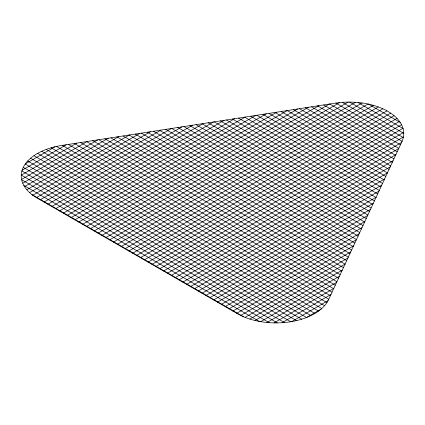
<?xml version="1.0" encoding="UTF-8"?>
<svg xmlns="http://www.w3.org/2000/svg" width="425" height="425" viewBox="0 0 425 425"><rect width="100%" height="100%" fill="white"/><g stroke="black" fill="none" stroke-linecap="round" stroke-linejoin="round"><path stroke-width="0.64" d="M25.303 163.933L55.075 146.747M22.121 170.223L66.226 144.76M21.25 175.174L76.75 143.129M21.59 179.43L87.279 141.498M22.743 183.212L97.808 139.873M24.528 186.628L108.338 138.242M26.833 189.747L118.862 136.616M29.596 192.605L129.391 134.985M32.773 195.218L139.921 133.36M36.348 197.604L150.445 131.729M40.189 199.835L160.974 130.098M44.046 202.061L171.503 128.472M47.898 204.287L182.033 126.841M51.749 206.508L192.557 125.216M55.606 208.733L203.086 123.585M59.458 210.959L213.616 121.959M63.309 213.185L224.14 120.328M67.166 215.406L234.669 118.703M71.017 217.632L245.198 117.072M74.869 219.858L255.728 115.441M78.726 222.084L266.252 113.815M82.578 224.31L276.781 112.184M86.429 226.53L287.311 110.558M90.286 228.756L297.835 108.927M94.137 230.982L308.364 107.302M97.994 233.208L318.893 105.671M101.846 235.434L329.423 104.04M105.698 237.655L339.671 102.574M109.554 239.881L348.218 102.09M113.406 242.107L355.566 102.297M117.257 244.333L362.105 102.972M121.114 246.553L368.018 104.008M124.966 248.779L373.41 105.342M128.817 251.005L378.346 106.941M132.674 253.231L382.867 108.779M136.526 255.457L386.994 110.851M140.377 257.678L390.734 113.14M144.234 259.903L394.081 115.653M148.086 262.129L397.024 118.405M151.943 264.355L399.532 121.407M155.794 266.576L401.551 124.695M159.646 268.802L402.99 128.308M163.503 271.028L403.713 132.345M167.354 273.254L403.431 136.956M171.206 275.48L401.513 142.513M175.063 277.7L398.692 148.591M178.914 279.926L395.872 154.668M182.766 282.152L393.051 160.746M186.623 284.378L390.23 166.823M190.474 286.599L387.409 172.901M194.326 288.825L384.588 178.983M198.183 291.051L381.767 185.061M202.034 293.277L378.946 191.138M205.891 295.502L376.125 197.216M209.743 297.723L373.304 203.293M213.594 299.949L370.483 209.371M217.451 302.175L367.662 215.448M221.303 304.401L364.841 221.531M225.154 306.627L362.02 227.609M229.011 308.848L359.199 233.686M232.863 311.073L356.378 239.764M236.714 313.299L353.558 245.841M240.699 315.451L350.737 251.919M245.066 317.379L347.916 257.996M249.836 319.074L345.095 264.074M255.042 320.514L342.274 270.157M260.743 321.672L339.453 276.234M267.022 322.501L336.632 282.312M274.024 322.904L333.811 288.389M282.035 322.729L330.99 294.467M291.736 321.582L328.132 300.565M306.404 317.56L321.167 309.039M368.475 104.104L400.249 122.448M357.967 102.489L403.049 128.515M349.562 102.085L403.75 133.37M342.3 102.34L403.304 137.562M335.824 103.052L402.071 141.302M329.747 103.992L400.446 144.813M323.664 104.933L398.815 148.32M317.587 105.873L397.189 151.831M311.509 106.813L395.558 155.337M305.432 107.753L393.933 158.849M299.354 108.694L392.302 162.355M293.277 109.634L390.676 165.867M287.199 110.574L389.045 169.373M281.116 111.515L387.414 172.885M275.039 112.455L385.788 176.396M268.961 113.395L384.158 179.903M262.884 114.336L382.532 183.414M256.806 115.276L380.901 186.92M250.729 116.216L379.275 190.432M244.651 117.157L377.644 193.938M238.568 118.097L376.013 197.45M232.491 119.037L374.388 200.961M226.413 119.978L372.757 204.468M220.336 120.918L371.131 207.979M214.258 121.858L369.5 211.485M208.181 122.798L367.875 214.997M202.103 123.739L366.244 218.503M196.021 124.679L364.613 222.015M189.943 125.619L362.987 225.521M183.866 126.56L361.356 229.032M177.788 127.5L359.731 232.544M171.711 128.44L358.1 236.05M165.633 129.381L356.474 239.562M159.556 130.321L354.843 243.068M153.473 131.261L353.212 246.58M147.395 132.202L351.587 250.086M141.318 133.142L349.956 253.597M135.24 134.082L348.33 257.109M129.163 135.023L346.699 260.615M123.085 135.963L345.073 264.127M117.008 136.903L343.442 267.633M110.925 137.843L341.812 271.145M104.848 138.784L340.186 274.651M98.77 139.724L338.555 278.163M92.692 140.664L336.929 281.674M86.615 141.605L335.298 285.18M80.537 142.545L333.673 288.692M74.46 143.485L332.042 292.198M68.377 144.426L330.411 295.71M62.3 145.366L328.785 299.216M56.445 146.434L326.931 302.6M51.096 147.794L324.572 305.687M46.197 149.419L321.762 308.513M41.719 151.279L318.543 311.1M37.628 153.367L314.925 313.464M33.926 155.678L310.919 315.6M30.611 158.217L306.526 317.512M27.71 160.99L301.723 319.191M25.245 164.018L296.48 320.609M23.279 167.333L290.737 321.746M21.898 170.983L284.415 322.543M21.255 175.063L277.35 322.915M21.654 179.743L269.243 322.687M23.827 185.449L259.362 321.428M31.907 194.56L243.573 316.763M401.896 141.69L328.605 299.604A54.496 31.461 0 0 1 237.432 313.708L37.198 198.108A54.496 31.461 0 0 1 61.63 145.467L335.15 103.158A54.496 31.461 0 0 1 401.896 141.69"/></g></svg>
